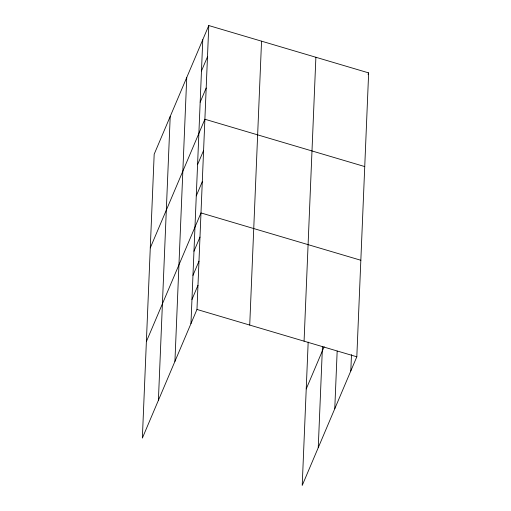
<?xml version="1.0" encoding="UTF-8"?>
<svg xmlns="http://www.w3.org/2000/svg" width="511" height="511" viewBox="0 0 511 511"><rect width="100%" height="100%" fill="white"/><g stroke="black" fill="none" stroke-linecap="round" stroke-linejoin="round"><path stroke-width="0.77" d="M158.397 400.33L170.214 116.431M174.922 361.405L186.739 77.506M190.954 323.629L202.771 39.724M208.788 25.55L154.181 154.207L142.358 438.112L196.971 309.455L208.788 25.55L368.642 72.888L356.819 356.793L302.212 485.45L308.178 342.076M249.726 325.073L261.543 41.174M304.071 341.169L315.887 57.264M318.244 447.668L322.46 346.458M334.769 408.749L337.164 351.14M350.802 370.967L351.485 354.621M201.475 70.952L207.492 56.778M200.171 102.181L206.189 88.007M150.279 247.899L204.892 119.235L364.739 166.573M197.572 164.644L203.589 150.47M196.275 195.873L202.292 181.699M146.376 341.584L200.989 212.927L360.843 260.265M193.969 251.233L199.986 237.059M192.966 275.365L198.983 261.191M191.964 299.497L197.974 285.323M368.035 74.306L368.642 72.888M306.23 388.922L324.134 346.739M196.971 309.455L356.819 356.793"/></g></svg>
